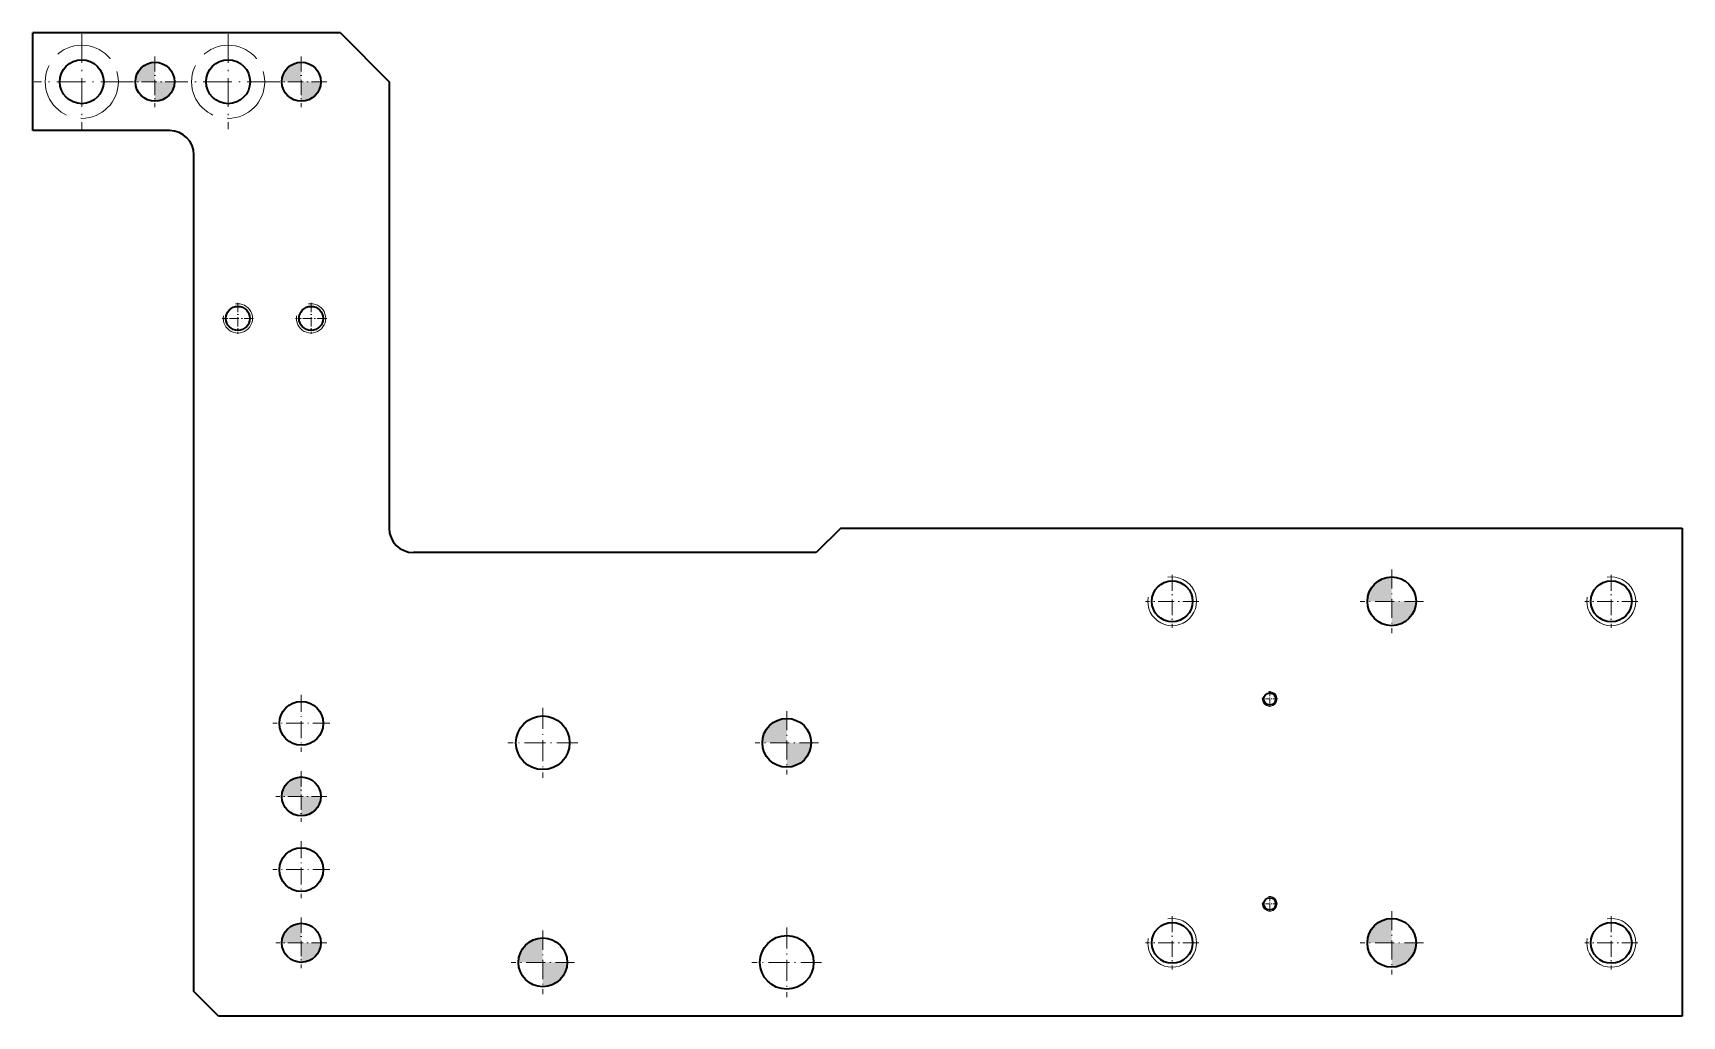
# Model space of a CAD drawing. Header units: inches. Extents: x -33 to 305, y 0 to 202.
import ezdxf

# ---------------------------------------------------------------- set-up
doc = ezdxf.new("R2010")
doc.units = ezdxf.units.IN
doc.header["$MEASUREMENT"] = 0
doc.linetypes.add('DASHDOT', pattern=[18.5, 12, -3, 0.5, -3])
doc.linetypes.add('DASHED', pattern=[15, 12, -3])
for name, color, linetype, lineweight in [('CENTER', 2, 'DASHDOT', 13), ('DIM', 2, 'CONTINUOUS', 20), ('DRAWING', 7, 'CONTINUOUS', 35), ('HIDDEN', 1, 'DASHED', 13)]:
    doc.layers.add(name, color=color, linetype=linetype, lineweight=lineweight)
doc.layers.add('JEE-DIM标注', color=8, linetype='CONTINUOUS')

# ---------------------------------------------------------------- blocks, each defined once
blk = doc.blocks.new('CadAider_销孔标记')
at = {"layer": 'DIM'}
h = blk.add_hatch(color=1, dxfattribs=at)
h.dxf.hatch_style = 1
h.paths.add_polyline_path([(0, 1, 0.414214), (-1, 0), (0, 0)])
h.paths.add_polyline_path([(1, 0), (0, 0), (0, -1, 0.414214)])

msp = doc.modelspace()

# ---------------------------------------------------------------- linework, layer by layer
at = {"layer": 'CENTER', "linetype": 'DASHDOT', "ltscale": 0.487501}
for p, q in [((-23, 201.25), (-23, 181.75)), ((7, 201.25), (7, 181.75))]:
    msp.add_line(p, q, dxfattribs=at)
at = {"layer": 'CENTER', "linetype": 'DASHDOT', "ltscale": 0.259999}
for p, q in [((-8, 196.7), (-8, 186.3)), ((22, 196.7), (22, 186.3))]:
    msp.add_line(p, q, dxfattribs=at)
at = {"layer": 'CENTER', "linetype": 'DASHDOT', "ltscale": 0.4875}
for p, q in [((-13.25, 191.5), (-32.75, 191.5)), ((16.75, 191.5), (-2.75, 191.5))]:
    msp.add_line(p, q, dxfattribs=at)
at = {"layer": 'CENTER', "linetype": 'DASHDOT', "ltscale": 0.26}
for p, q in [((-2.8, 191.5), (-13.2, 191.5)), ((27.2, 191.5), (16.8, 191.5)), ((22, 50.2), (22, 39.8)), ((27.2, 45), (16.8, 45)), ((22, 20.2), (22, 9.8)), ((27.2, 15), (16.8, 15))]:
    msp.add_line(p, q, dxfattribs=at)
at = {"layer": 'CENTER', "linetype": 'DASHDOT', "ltscale": 0.159802}
for p, q in [((9, 146.2), (9, 139.8)), ((24, 146.2), (24, 139.8))]:
    msp.add_line(p, q, dxfattribs=at)
at = {"layer": 'CENTER', "linetype": 'DASHDOT', "ltscale": 0.159803}
for p, q in [((12.2, 143), (5.8, 143)), ((27.2, 143), (20.8, 143))]:
    msp.add_line(p, q, dxfattribs=at)
at = {"layer": 'CENTER', "linetype": 'DASHDOT', "ltscale": 0.325}
for p, q in [((245.5, 91.5), (245.5, 78.5)), ((252, 85), (239, 85)), ((121.5, 62.5), (121.5, 49.5)), ((128, 56), (115, 56)), ((245.5, 21.5), (245.5, 8.5)), ((71.5, 17.5), (71.5, 4.5)), ((252, 15), (239, 15)), ((78, 11), (65, 11))]:
    msp.add_line(p, q, dxfattribs=at)
at = {"layer": 'CENTER', "linetype": 'DASHDOT', "ltscale": 0.272221}
for p, q in [((200.5, 90.44), (200.5, 79.56)), ((200.5, 20.44), (200.5, 9.56))]:
    msp.add_line(p, q, dxfattribs=at)
at = {"layer": 'CENTER', "linetype": 'DASHDOT', "ltscale": 0.27222}
for p, q in [((290.5, 90.44), (290.5, 79.56)), ((205.94, 85), (195.06, 85)), ((295.94, 85), (285.06, 85)), ((290.5, 20.44), (290.5, 9.56)), ((205.94, 15), (195.06, 15)), ((295.94, 15), (285.06, 15))]:
    msp.add_line(p, q, dxfattribs=at)
at = {"layer": 'CENTER', "linetype": 'DASHDOT', "ltscale": 0.2925}
for p, q in [((22, 65.85), (22, 54.15)), ((27.85, 60), (16.15, 60)), ((22, 35.85), (22, 24.15)), ((27.85, 30), (16.15, 30))]:
    msp.add_line(p, q, dxfattribs=at)
at = {"layer": 'CENTER', "linetype": 'DASHDOT', "ltscale": 0.079917}
for p, q in [((222.1, 65), (218.9, 65)), ((220.5, 66.6), (220.5, 63.4)), ((220.5, 24.6), (220.5, 21.4))]:
    msp.add_line(p, q, dxfattribs=at)
at = {"layer": 'CENTER', "linetype": 'DASHDOT', "ltscale": 0.3575}
for p, q in [((71.5, 63.15), (71.5, 48.85)), ((78.65, 56), (64.35, 56)), ((121.5, 18.15), (121.5, 3.85)), ((128.65, 11), (114.35, 11))]:
    msp.add_line(p, q, dxfattribs=at)
at = {"layer": 'CENTER', "linetype": 'DASHDOT', "ltscale": 0.079918}
msp.add_line((222.1, 23), (218.9, 23), dxfattribs=at)
at = {"layer": 'DRAWING'}
for p, q in [((-33, 181.5), (-33, 201.5)), ((30, 201.5), (-33, 201.5)), ((30, 201.5), (40, 191.5)), ((40, 191.5), (40, 100)), ((-5, 181.5), (-33, 181.5)), ((0, 5), (0, 176.5)), ((132.55, 100), (127.55, 95)), ((132.55, 100), (305, 100)), ((305, 100), (305, 0)), ((127.55, 95), (45, 95)), ((5, 0), (0, 5)), ((305, 0), (5, 0))]:
    msp.add_line(p, q, dxfattribs=at)
for centre, radius in [((-23, 191.5), 4.5), ((-8, 191.5), 4), ((7, 191.5), 4.5), ((22, 191.5), 4), ((9, 143), 2.46), ((24, 143), 2.46), ((200.5, 85), 4.19), ((245.5, 85), 5), ((290.5, 85), 4.19), ((22, 60), 4.5), ((220.5, 65), 1.23), ((71.5, 56), 5.5), ((121.5, 56), 5), ((22, 45), 4), ((22, 30), 4.5), ((220.5, 23), 1.23), ((22, 15), 4), ((200.5, 15), 4.19), ((245.5, 15), 5), ((290.5, 15), 4.19), ((71.5, 11), 5), ((121.5, 11), 5.5)]:
    msp.add_circle(centre, radius, dxfattribs=at)
for centre, start, end in [((-5, 176.5), 0, 90), ((45, 100), 180, 270)]:
    msp.add_arc(centre, 5, start, end, dxfattribs=at)
at = {"layer": 'DRAWING', "lineweight": 13}
for centre, radius in [((9, 143), 3), ((24, 143), 3), ((200.5, 85), 5), ((290.5, 85), 5), ((220.5, 65), 1.5), ((220.5, 23), 1.5), ((200.5, 15), 5), ((290.5, 15), 5)]:
    msp.add_arc(centre, radius, 170, 100, dxfattribs=at)
at = {"layer": 'HIDDEN', "linetype": 'DASHED'}
for centre in [(-23, 191.5), (7, 191.5)]:
    msp.add_circle(centre, 7.5, dxfattribs=at)

# ---------------------------------------------------------------- block references
at = {"layer": 'JEE-DIM标注', "color": 3}
for p, xscale, yscale, zscale in [((-8, 191.5), 4, 4, 4), ((22, 191.5), 4, 4, 4), ((245.5, 85), 5, 5, 5), ((121.5, 56), 5, 5, 5), ((22, 45), 4, 4, 4), ((22, 15), 4, 4, 4), ((245.5, 15), 5, 5, 5), ((71.5, 11), 5, 5, 5)]:
    msp.add_blockref('CadAider_销孔标记', p, dxfattribs=dict(at, xscale=xscale, yscale=yscale, zscale=zscale))

doc.saveas('drawing.dxf')
